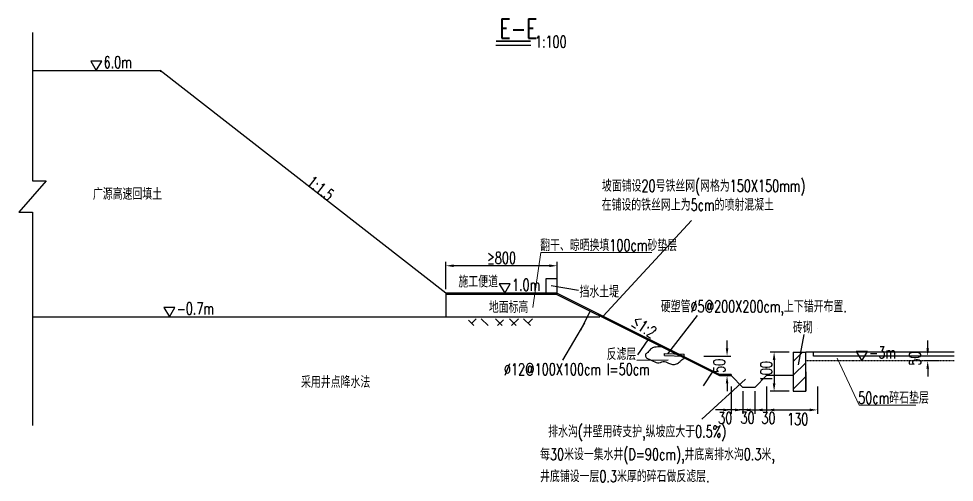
# Model space of a CAD drawing. Header units: millimetres. Extents: x -13998 to 787, y -12849 to 2859.
# Drawn here: x -5773 to -3388, y -10159 to -8976 of the extents above; entities that cross this region are included whole.
import ezdxf

# ---------------------------------------------------------------- set-up
doc = ezdxf.new("R2010")
doc.units = ezdxf.units.MM
doc.header["$LTSCALE"] = 0.25
doc.header["$MEASUREMENT"] = 0
doc.linetypes.add('DASHED', pattern=[0.75, 0.5, -0.25])
for name, color, linetype in [('C3', 3, 'Continuous'), ('DIM', 3, 'Continuous'), ('GJ', 4, 'Continuous'), ('GZ', 3, 'Continuous'), ('LG', 1, 'Continuous'), ('TEX文字', 7, 'Continuous'), ('文字', 7, 'Continuous'), ('虚线', 2, 'DASHED'), ('轮廓线', 1, 'Continuous')]:
    doc.layers.add(name, color=color, linetype=linetype)
doc.layers.add('引线', color=7, linetype='Continuous', lineweight=13)
doc.styles.get("Standard").update_dxf_attribs({"font": 'simplex1.shx', "width": 0.7, "bigfont": 'hztxt.shx'})
doc.dimstyles.new('10', dxfattribs={"dimscale": 10, "dimtxt": 3, "dimasz": 2, "dimexe": 1, "dimexo": 1, "dimgap": 0.5, "dimtad": 1, "dimdec": 1, "dimdsep": 46, "dimtxsty": 'Standard', "dimcen": 0.5, "dimadec": 0, "dimazin": 0, "dimtfac": 1, "dimtdec": 1, "dimtofl": 0, "dimtmove": 2, "dimatfit": 3, "dimfxl": 0, "dimtolj": 1, "dimtzin": 0, "dimarcsym": 0})

# ---------------------------------------------------------------- blocks, each defined once
blk = doc.blocks.new('*D60')
at = {"layer": 'Defpoints', "color": 0, "ltscale": 100}
for p in [(-3866.4, -9886.6), (-3896.4, -9916.6), (-3866.4, -9974.1)]:
    blk.add_point(p, dxfattribs=at)
at = {"layer": 'DIM', "color": 0, "lineweight": -2, "ltscale": 100}
for p, q in [((-3866.4, -9914.1), (-3866.4, -9984.1)), ((-3896.4, -9926.6), (-3896.4, -9984.1)), ((-3916.4, -9974.1), (-3936.4, -9974.1)), ((-3846.4, -9974.1), (-3826.4, -9974.1))]:
    blk.add_line(p, q, dxfattribs=at)
at = {"layer": 'DIM', "color": 0, "ltscale": 100}
for points in [[(-3916.4, -9970.8), (-3916.4, -9977.5), (-3896.4, -9974.1)], [(-3846.4, -9970.8), (-3846.4, -9977.5), (-3866.4, -9974.1)]]:
    blk.add_solid(points, dxfattribs=at)
at = {"layer": 'DIM', "color": 0, "ltscale": 100, "insert": (-3861.5, -9994.7), "char_height": 30, "attachment_point": 5}
blk.add_mtext('\\A1;30', dxfattribs=at)
blk = doc.blocks.new('*D61')
at = {"layer": 'Defpoints', "color": 0, "ltscale": 100}
for p in [(-3798.4, -9826.6), (-3847, -9926.6), (-3798.4, -9926.6)]:
    blk.add_point(p, dxfattribs=at)
at = {"layer": 'DIM', "color": 0, "lineweight": -2, "ltscale": 100}
for p, q in [((-3808.4, -9826.6), (-3857, -9826.6)), ((-3847, -9846.6), (-3847, -9906.6)), ((-3808.4, -9926.6), (-3857, -9926.6))]:
    blk.add_line(p, q, dxfattribs=at)
at = {"layer": 'DIM', "color": 0, "ltscale": 100}
for points in [[(-3850.3, -9846.6), (-3843.6, -9846.6), (-3847, -9826.6)], [(-3850.3, -9906.6), (-3843.6, -9906.6), (-3847, -9926.6)]]:
    blk.add_solid(points, dxfattribs=at)
at = {"layer": 'DIM', "color": 0, "ltscale": 100, "insert": (-3867, -9876.6), "char_height": 30, "attachment_point": 5, "rotation": 90}
blk.add_mtext('\\A1;100', dxfattribs=at)
blk = doc.blocks.new('*D62')
at = {"layer": 'Defpoints', "color": 0, "ltscale": 100}
for p in [(-3736.4, -9826.6), (-3866.4, -9886.6), (-3736.4, -9974.1)]:
    blk.add_point(p, dxfattribs=at)
at = {"layer": 'DIM', "color": 0, "lineweight": -2, "ltscale": 100}
for p, q in [((-3866.4, -9914.1), (-3866.4, -9984.1)), ((-3736.4, -9914.1), (-3736.4, -9984.1)), ((-3846.4, -9974.1), (-3756.4, -9974.1))]:
    blk.add_line(p, q, dxfattribs=at)
at = {"layer": 'DIM', "color": 0, "ltscale": 100}
for points in [[(-3846.4, -9970.8), (-3846.4, -9977.5), (-3866.4, -9974.1)], [(-3756.4, -9970.8), (-3756.4, -9977.5), (-3736.4, -9974.1)]]:
    blk.add_solid(points, dxfattribs=at)
at = {"layer": 'DIM', "color": 0, "ltscale": 100, "insert": (-3786.8, -9997.7), "char_height": 30, "attachment_point": 5}
blk.add_mtext('\\A1;130', dxfattribs=at)
blk = doc.blocks.new('*D63')
at = {"layer": 'Defpoints', "color": 0, "ltscale": 100}
for p in [(-3926.4, -9916.6), (-3896.4, -9916.6), (-3896.4, -9974.1)]:
    blk.add_point(p, dxfattribs=at)
at = {"layer": 'DIM', "color": 0, "lineweight": -2, "ltscale": 100}
for p, q in [((-3926.4, -9926.6), (-3926.4, -9984.1)), ((-3896.4, -9926.6), (-3896.4, -9984.1)), ((-3946.4, -9974.1), (-3966.4, -9974.1)), ((-3876.4, -9974.1), (-3856.4, -9974.1))]:
    blk.add_line(p, q, dxfattribs=at)
at = {"layer": 'DIM', "color": 0, "ltscale": 100}
for points in [[(-3946.4, -9970.8), (-3946.4, -9977.5), (-3926.4, -9974.1)], [(-3876.4, -9970.8), (-3876.4, -9977.5), (-3896.4, -9974.1)]]:
    blk.add_solid(points, dxfattribs=at)
at = {"layer": 'DIM', "color": 0, "ltscale": 100, "insert": (-3914.6, -9994.1), "char_height": 30, "attachment_point": 5}
blk.add_mtext('\\A1;30', dxfattribs=at)
blk = doc.blocks.new('*D64')
at = {"layer": 'Defpoints', "color": 0, "ltscale": 100}
for p in [(-3956.4, -9886.6), (-3926.4, -9916.6), (-3926.4, -9974.1)]:
    blk.add_point(p, dxfattribs=at)
at = {"layer": 'DIM', "color": 0, "lineweight": -2, "ltscale": 100}
for p, q in [((-3956.4, -9914.1), (-3956.4, -9984.1)), ((-3926.4, -9926.6), (-3926.4, -9984.1)), ((-3976.4, -9974.1), (-3996.4, -9974.1)), ((-3906.4, -9974.1), (-3886.4, -9974.1))]:
    blk.add_line(p, q, dxfattribs=at)
at = {"layer": 'DIM', "color": 0, "ltscale": 100}
for points in [[(-3976.4, -9970.8), (-3976.4, -9977.5), (-3956.4, -9974.1)], [(-3906.4, -9970.8), (-3906.4, -9977.5), (-3926.4, -9974.1)]]:
    blk.add_solid(points, dxfattribs=at)
at = {"layer": 'DIM', "color": 0, "ltscale": 100, "insert": (-3971.5, -9994.7), "char_height": 30, "attachment_point": 5}
blk.add_mtext('\\A1;30', dxfattribs=at)
blk = doc.blocks.new('*D65')
at = {"layer": 'Defpoints', "color": 0, "ltscale": 100}
for p in [(-4036.4, -9836.6), (-3966.9, -9836.6), (-3986.4, -9886.6)]:
    blk.add_point(p, dxfattribs=at)
at = {"layer": 'DIM', "color": 0, "lineweight": -2, "ltscale": 100}
for p, q in [((-3966.9, -9816.6), (-3966.9, -9796.6)), ((-4026.4, -9836.6), (-3956.9, -9836.6)), ((-3976.4, -9886.6), (-3956.9, -9886.6)), ((-3966.9, -9906.6), (-3966.9, -9926.6))]:
    blk.add_line(p, q, dxfattribs=at)
at = {"layer": 'DIM', "color": 0, "ltscale": 100}
for points in [[(-3970.2, -9816.6), (-3963.6, -9816.6), (-3966.9, -9836.6)], [(-3970.2, -9906.6), (-3963.6, -9906.6), (-3966.9, -9886.6)]]:
    blk.add_solid(points, dxfattribs=at)
at = {"layer": 'DIM', "color": 0, "ltscale": 100, "insert": (-3986.9, -9861.6), "char_height": 30, "attachment_point": 5, "rotation": 90}
blk.add_mtext('\\A1;50', dxfattribs=at)
blk = doc.blocks.new('*D66')
at = {"layer": 'Defpoints', "color": 0, "ltscale": 100}
for p in [(-4683.8, -9606.3), (-4683.8, -9679.5), (-4399.9, -9676.5)]:
    blk.add_point(p, dxfattribs=at)
at = {"layer": 'DIM', "color": 0, "lineweight": -2, "ltscale": 100}
for p, q in [((-4683.8, -9666.3), (-4683.8, -9596.3)), ((-4419.9, -9606.3), (-4663.8, -9606.3)), ((-4399.9, -9666.3), (-4399.9, -9596.3))]:
    blk.add_line(p, q, dxfattribs=at)
at = {"layer": 'DIM', "color": 0, "ltscale": 100}
for points in [[(-4663.8, -9602.9), (-4663.8, -9609.6), (-4683.8, -9606.3)], [(-4419.9, -9602.9), (-4419.9, -9609.6), (-4399.9, -9606.3)]]:
    blk.add_solid(points, dxfattribs=at)
at = {"layer": 'DIM', "color": 0, "ltscale": 100, "insert": (-4541.8, -9586.3), "char_height": 30, "attachment_point": 5}
blk.add_mtext('\\A1;≥800', dxfattribs=at)
blk = doc.blocks.new('*D67')
at = {"layer": 'Defpoints', "color": 0, "ltscale": 100}
for p in [(-3455.5, -9849.1), (-3416.6, -9836.6), (-3416.6, -9849.1)]:
    blk.add_point(p, dxfattribs=at)
at = {"layer": 'DIM', "color": 0, "lineweight": -2, "ltscale": 100}
for p, q in [((-3455.5, -9816.6), (-3455.5, -9796.6)), ((-3426.6, -9836.6), (-3465.5, -9836.6)), ((-3426.6, -9849.1), (-3465.5, -9849.1)), ((-3455.5, -9869.1), (-3455.5, -9889.1))]:
    blk.add_line(p, q, dxfattribs=at)
at = {"layer": 'DIM', "color": 0, "ltscale": 100}
for points in [[(-3458.8, -9816.6), (-3452.1, -9816.6), (-3455.5, -9836.6)], [(-3458.8, -9869.1), (-3452.1, -9869.1), (-3455.5, -9849.1)]]:
    blk.add_solid(points, dxfattribs=at)
at = {"layer": 'DIM', "color": 0, "ltscale": 100, "insert": (-3488, -9842.8), "char_height": 30, "attachment_point": 5, "rotation": 90}
blk.add_mtext('\\A1;50', dxfattribs=at)

msp = doc.modelspace()

# ---------------------------------------------------------------- hatches: boundary and pattern name
at = {"layer": 'GZ'}
h = msp.add_hatch(dxfattribs=at)
h.set_pattern_fill('ANSI38', color=256, scale=8, style=0)
h.set_pattern_definition([(135, (44468.13, -37645.877), (17.960512, 17.960512), []), (45, (44468.13, -37645.877), (53.881537, 17.960512), [63.5, -38.1])])
h.paths.add_polyline_path([(-4625.79, -9759.04), (-4625.79, -9741.67), (-4454.36, -9741.67), (-4454.36, -9759.04)])
h = msp.add_hatch(dxfattribs=at)
h.set_pattern_fill('ANSI31', color=256, scale=200, style=0)
h.set_pattern_definition([(45, (-57387.032, -37028.62), (-17.67767, 17.67767), [])])
h.paths.add_polyline_path([(-3766.41, -9826.59), (-3798.38, -9826.59), (-3798.38, -9926.59), (-3766.41, -9926.59)])

# ---------------------------------------------------------------- linework, layer by layer
for p, q in [((-4556.12, -9043.24), (-4467.39, -9043.24)), ((-5737.67, -9108.5), (-5411.93, -9108.5)), ((-5411.93, -9108.5), (-5411.93, -9109.5)), ((-4683.8, -9676.5), (-5411.93, -9108.5)), ((-5411.93, -9109.5), (-5410.73, -9109.5)), ((-4399.88, -9639.44), (-4429.04, -9639.44)), ((-4429.04, -9639.44), (-4429.04, -9676.5)), ((-4399.88, -9676.5), (-4399.88, -9639.44)), ((-4683.8, -9676.5), (-4683.8, -9736.86)), ((-5737.67, -9736.86), (-4290.94, -9736.86)), ((-3746.41, -9836.59), (-3746.41, -9826.59)), ((-3387.67, -9836.59), (-3746.41, -9836.59))]:
    msp.add_line(p, q)
msp.add_lwpolyline([(-5737.67, -9011.17), (-5737.67, -9389.56), (-5702.67, -9389.56), (-5772.67, -9469.56), (-5737.67, -9469.56), (-5737.67, -10013.69)])
msp.add_lwpolyline([(-4556.12, -9033.24, 4, 4, 0), (-4467.39, -9033.24, 0.4, 0.4, 0)], format="xyseb")
for points in [[(-5574.8, -9108.5), (-5560.74, -9084.14), (-5588.87, -9084.14)], [(-4533.69, -9676.5), (-4519.62, -9652.14), (-4547.75, -9652.14)], [(-5388.66, -9736.86), (-5374.6, -9712.5), (-5402.73, -9712.5)], [(-3623.33, -9849.09), (-3609.27, -9824.73), (-3637.4, -9824.73)]]:
    msp.add_lwpolyline(points, close=True)
at = {"layer": 'GJ'}
for p, q in [((-4339.61, -9770.99), (-4315.88, -9721.86)), ((-4193.99, -9833.47), (-4168.18, -9795.7)), ((-4026.72, -9912.35), (-4001.93, -9875.48))]:
    msp.add_line(p, q, dxfattribs=at)
at = {"layer": 'GZ', "ltscale": 100}
for p, q in [((-4282.84, -9735.02), (-4057.88, -9491.25)), ((-4345.82, -9669.29), (-4415.62, -9657.48)), ((-4330.55, -9752.24), (-4386.78, -9846.88)), ((-4117.67, -9830.86), (-4042.5, -9733.26)), ((-4196.67, -9846.95), (-4116.93, -9846.23)), ((-4126.46, -9835.26), (-4126.31, -9830.26)), ((-4126.46, -9835.26), (-4076.48, -9836.76)), ((-4126.31, -9830.26), (-4076.33, -9831.76)), ((-4076.48, -9836.76), (-4076.33, -9831.76)), ((-3736.41, -9826.59), (-3766.41, -9826.59)), ((-3766.41, -9876.59), (-3766.41, -9926.59))]:
    msp.add_line(p, q, dxfattribs=at)
at = {"layer": 'GZ'}
for p, q in [((-3785.03, -9858.96), (-3770.33, -9781.46)), ((-4031.48, -9997.34), (-3920.14, -9895.5))]:
    msp.add_line(p, q, dxfattribs=at)
at = {"layer": 'GZ', "ltscale": 100}
msp.add_open_spline([(-4133.7, -9812.95), (-4135.31, -9813.02), (-4143.08, -9813.33), (-4153.39, -9813.27), (-4163.9, -9819.7), (-4167.73, -9827.33), (-4176.23, -9831.89), (-4174.28, -9841.99), (-4162.92, -9845.03), (-4152.49, -9852.39), (-4138.94, -9854.95), (-4127.79, -9848.04), (-4114.57, -9857.26), (-4097.9, -9859.74), (-4087.38, -9851.6), (-4081.82, -9845.69), (-4077.95, -9843.56), (-4076.09, -9842.53)], degree=3, knots=[26.1571072, 26.1571072, 26.1571072, 26.1571072, 30.9660971, 49.1904771, 56.1751731, 66.5971793, 74.3114381, 81.9656452, 90.6075445, 106.9381731, 121.2654854, 128.4376903, 143.436892, 163.6552728, 174.829601, 181.6604288, 187.9846861, 187.9846861, 187.9846861, 187.9846861], dxfattribs=at)
at = {"layer": 'LG'}
for p, q in [((-4399.88, -9676.5), (-4683.8, -9676.5)), ((-4400.59, -9679.5), (-3986.41, -9886.59)), ((-4399.88, -9676.5), (-3985.7, -9883.59)), ((-3736.41, -9766.58), (-3736.41, -9766.58)), ((-3798.38, -9826.59), (-3798.38, -9926.59)), ((-3798.38, -9826.59), (-3766.41, -9826.59)), ((-3766.41, -9926.59), (-3766.41, -9826.59)), ((-3986.41, -9886.59), (-3956.41, -9886.59)), ((-3956.41, -9883.59), (-3985.17, -9883.59)), ((-3956.41, -9883.59), (-3956.41, -9886.59)), ((-3798.38, -9926.59), (-3766.41, -9926.59))]:
    msp.add_line(p, q, dxfattribs=at)
at = {"layer": 'LG', "ltscale": 100}
msp.add_line((-4400.59, -9679.5), (-4683.8, -9679.5), dxfattribs=at)
at = {"layer": 'LG'}
msp.add_lwpolyline([(-3798.38, -9886.59), (-3866.41, -9886.59), (-3896.41, -9916.59), (-3926.41, -9916.59), (-3956.41, -9886.59)], dxfattribs=at)
at = {"layer": '引线'}
for p, q in [((-4461.9, -9713.19), (-4441.35, -9572.55)), ((-3686.18, -9842.15), (-3630.48, -9961.74))]:
    msp.add_line(p, q, dxfattribs=at)
at = {"layer": '引线', "color": 7}
for p, q in [((-4158.69, -9572.55), (-4441.35, -9572.55)), ((-3485.79, -9961.74), (-3630.48, -9961.74))]:
    msp.add_line(p, q, dxfattribs=at)
at = {"layer": '虚线'}
msp.add_line((-3387.85, -9849.09), (-3766.41, -9849.09), dxfattribs=at)
at = {"layer": '轮廓线'}
msp.add_line((-3387.67, -9826.59), (-3746.41, -9826.59), dxfattribs=at)

# ---------------------------------------------------------------- texts
at = {"layer": 'C3', "color": 0, "width": 0.7}
msp.add_text('≤1:2', height=30, rotation=326.28201, dxfattribs=at).set_placement((-4213.81, -9756.42))
at = {"layer": 'TEX文字', "linetype": 'Continuous', "width": 0.7}
for s, p in [('6.0m', (-5556.29, -9102.09)), ('广源高速回填土', (-5583.55, -9438.13)), ('1.0m', (-4515.18, -9670.09)), ('-0.7m', (-5370.15, -9730.45)), ('-3m', (-3604.82, -9842.67))]:
    msp.add_text(s, height=30, dxfattribs=at).set_placement(p)
msp.add_text('1:1.5', height=30, rotation=321.61535, dxfattribs=at).set_placement((-5040.63, -9397.96))
at = {"layer": '文字', "width": 0.7}
for s, height, p in [('E-E', 50, (-4546.82, -9026.03)), ('1:100', 30, (-4456.85, -9049.93)), ('坡面铺设20号铁丝网(网格为150X150mm)', 30, (-4285.87, -9417.42)), ('在铺设的铁丝网上为5cm的喷射混凝土', 30, (-4286.65, -9465.85)), ('施工便道', 30, (-4651.75, -9661.73)), ('挡水土堤', 30, (-4343.13, -9687.59)), ('地面标高', 30, (-4574.21, -9726.79)), ('硬塑管%%c5@200X200cm,上下错开布置.', 30, (-4135.89, -9725.1)), ('砖砌', 30, (-3798.93, -9779)), ('反滤层', 30, (-4273.91, -9846.92)), ('%%C12@100X100cm l=50cm', 30, (-4535.82, -9885.5)), ('排水沟(井壁用砖支护,纵坡应大于0.5%)', 30, (-4422.9, -10044.17)), ('每30米设一集水井(D=90cm),井底离排水沟0.3米,', 30, (-4443.62, -10102.35)), ('井底铺设一层0.3米厚的碎石做反滤层.', 30, (-4443.62, -10158.38))]:
    msp.add_text(s, height=height, dxfattribs=at).set_placement(p)
at = {"layer": '文字', "linetype": 'Continuous', "width": 0.7}
for s, p in [('翻干、晾晒换填100cm砂垫层 ', (-4443.47, -9569.05)), ('采用井点降水法', (-5052.95, -9917.94)), ('50cm碎石垫层', (-3632.6, -9958.24))]:
    msp.add_text(s, height=30, dxfattribs=at).set_placement(p)

# ---------------------------------------------------------------- dimensions: what is measured, and where the dimension line sits
at = {"layer": 'DIM', "ltscale": 100}
dim = msp.add_linear_dim(base=(-4683.8, -9606.28), p1=(-4399.88, -9676.5), p2=(-4683.8, -9679.5), text='≥800', dimstyle='10', override={"dimtxsty": 'Standard'}, dxfattribs=at)
dim.commit()
dim.dimension.update_dxf_attribs({"geometry": '*D66', "text_midpoint": (-4541.84, -9586.28)})
for base, p1, p2, picture, middle in [((-3966.91, -9836.59), (-3986.41, -9886.59), (-4036.41, -9836.59), '*D65', (-3986.91, -9861.59)), ((-3846.98, -9926.59), (-3798.38, -9826.59), (-3798.38, -9926.59), '*D61', (-3866.98, -9876.59))]:
    dim = msp.add_linear_dim(base=base, p1=p1, p2=p2, angle=90, dimstyle='10', override={"dimtxsty": 'Standard'}, dxfattribs=at)
    dim.commit()
    dim.dimension.update_dxf_attribs({"geometry": picture, "text_midpoint": middle})
dim = msp.add_linear_dim(base=(-3455.45, -9849.09), p1=(-3416.57, -9836.59), p2=(-3416.57, -9849.09), angle=90, text='50', dimstyle='10', override={"dimtxsty": 'Standard'}, dxfattribs=at)
dim.commit()
dim.dimension.update_dxf_attribs({"geometry": '*D67', "text_midpoint": (-3487.95, -9842.84)})
for base, p1, p2, picture, middle in [((-3736.41, -9974.15), (-3866.41, -9886.59), (-3736.41, -9826.59), '*D62', (-3786.77, -9997.65)), ((-3926.41, -9974.15), (-3956.41, -9886.59), (-3926.41, -9916.59), '*D64', (-3971.54, -9994.66)), ((-3866.41, -9974.15), (-3896.41, -9916.59), (-3866.41, -9886.59), '*D60', (-3861.47, -9994.66)), ((-3896.41, -9974.15), (-3926.41, -9916.59), (-3896.41, -9916.59), '*D63', (-3914.61, -9994.12))]:
    dim = msp.add_linear_dim(base=base, p1=p1, p2=p2, dimstyle='10', override={"dimtxsty": 'Standard'}, dxfattribs=at)
    dim.commit()
    dim.dimension.update_dxf_attribs({"geometry": picture, "text_midpoint": middle, "dimtype": 160})

doc.saveas('drawing.dxf')
